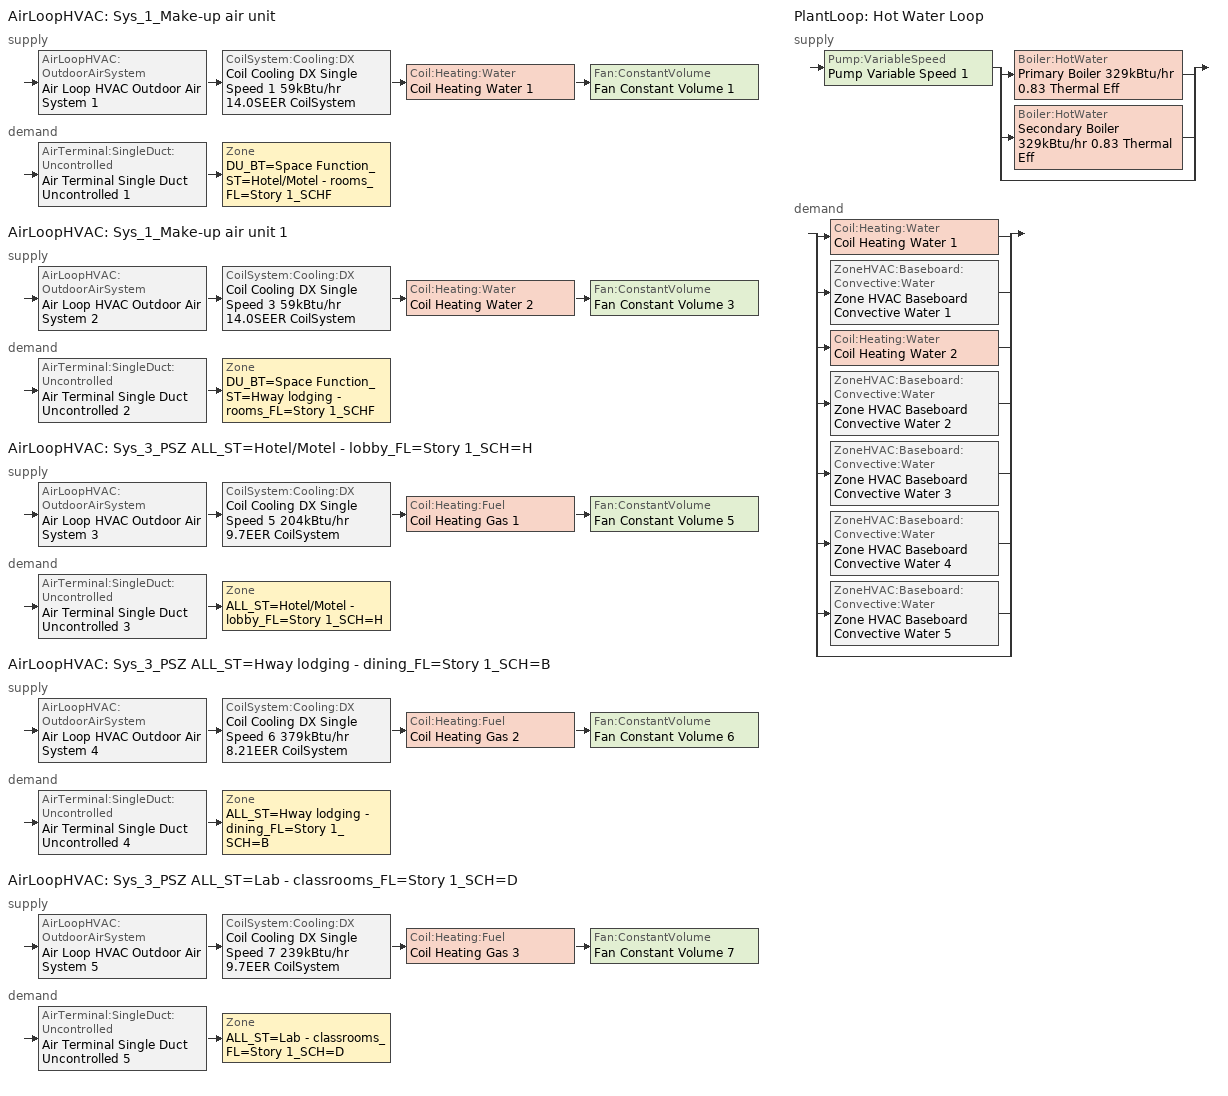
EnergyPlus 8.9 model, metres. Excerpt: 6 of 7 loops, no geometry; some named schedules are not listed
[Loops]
AirLoopHVAC 'Sys_1_Make-up air unit'
 supply: AirLoopHVAC:OutdoorAirSystem 'Air Loop HVAC Outdoor Air System 1' > CoilSystem:Cooling:DX 'Coil Cooling DX Single Speed 1 59kBtu/hr 14.0SEER CoilSystem' > Coil:Heating:Water 'Coil Heating Water 1' > Fan:ConstantVolume 'Fan Constant Volume 1'
 demand: AirTerminal:SingleDuct:Uncontrolled 'Air Terminal Single Duct Uncontrolled 1' > Zone 'DU_BT=Space Function_ST=Hotel/Motel - rooms_FL=Story 1_SCHF'
AirLoopHVAC 'Sys_1_Make-up air unit 1'
 supply: AirLoopHVAC:OutdoorAirSystem 'Air Loop HVAC Outdoor Air System 2' > CoilSystem:Cooling:DX 'Coil Cooling DX Single Speed 3 59kBtu/hr 14.0SEER CoilSystem' > Coil:Heating:Water 'Coil Heating Water 2' > Fan:ConstantVolume 'Fan Constant Volume 3'
 demand: AirTerminal:SingleDuct:Uncontrolled 'Air Terminal Single Duct Uncontrolled 2' > Zone 'DU_BT=Space Function_ST=Hway lodging - rooms_FL=Story 1_SCHF'
AirLoopHVAC 'Sys_3_PSZ ALL_ST=Hotel/Motel - lobby_FL=Story 1_SCH=H'
 supply: AirLoopHVAC:OutdoorAirSystem 'Air Loop HVAC Outdoor Air System 3' > CoilSystem:Cooling:DX 'Coil Cooling DX Single Speed 5 204kBtu/hr 9.7EER CoilSystem' > Coil:Heating:Fuel 'Coil Heating Gas 1' > Fan:ConstantVolume 'Fan Constant Volume 5'
 demand: AirTerminal:SingleDuct:Uncontrolled 'Air Terminal Single Duct Uncontrolled 3' > Zone 'ALL_ST=Hotel/Motel - lobby_FL=Story 1_SCH=H'
AirLoopHVAC 'Sys_3_PSZ ALL_ST=Hway lodging - dining_FL=Story 1_SCH=B'
 supply: AirLoopHVAC:OutdoorAirSystem 'Air Loop HVAC Outdoor Air System 4' > CoilSystem:Cooling:DX 'Coil Cooling DX Single Speed 6 379kBtu/hr 8.21EER CoilSystem' > Coil:Heating:Fuel 'Coil Heating Gas 2' > Fan:ConstantVolume 'Fan Constant Volume 6'
 demand: AirTerminal:SingleDuct:Uncontrolled 'Air Terminal Single Duct Uncontrolled 4' > Zone 'ALL_ST=Hway lodging - dining_FL=Story 1_SCH=B'
AirLoopHVAC 'Sys_3_PSZ ALL_ST=Lab - classrooms_FL=Story 1_SCH=D'
 supply: AirLoopHVAC:OutdoorAirSystem 'Air Loop HVAC Outdoor Air System 5' > CoilSystem:Cooling:DX 'Coil Cooling DX Single Speed 7 239kBtu/hr 9.7EER CoilSystem' > Coil:Heating:Fuel 'Coil Heating Gas 3' > Fan:ConstantVolume 'Fan Constant Volume 7'
 demand: AirTerminal:SingleDuct:Uncontrolled 'Air Terminal Single Duct Uncontrolled 5' > Zone 'ALL_ST=Lab - classrooms_FL=Story 1_SCH=D'
PlantLoop 'Hot Water Loop'
 supply: Pump:VariableSpeed 'Pump Variable Speed 1' > split
  | Boiler:HotWater 'Primary Boiler 329kBtu/hr 0.83 Thermal Eff'
  | Boiler:HotWater 'Secondary Boiler 329kBtu/hr 0.83 Thermal Eff'
  | bypass
 demand: split
  | Coil:Heating:Water 'Coil Heating Water 1'
  | ZoneHVAC:Baseboard:Convective:Water 'Zone HVAC Baseboard Convective Water 1'
  | Coil:Heating:Water 'Coil Heating Water 2'
  | ZoneHVAC:Baseboard:Convective:Water 'Zone HVAC Baseboard Convective Water 2'
  | ZoneHVAC:Baseboard:Convective:Water 'Zone HVAC Baseboard Convective Water 3'
  | ZoneHVAC:Baseboard:Convective:Water 'Zone HVAC Baseboard Convective Water 4'
  | ZoneHVAC:Baseboard:Convective:Water 'Zone HVAC Baseboard Convective Water 5'
  | bypass
[ZoneControl:Thermostat] Control Object Type 1=ThermostatSetpoint:DualSetpoint
Name | Zone or ZoneList | Control Type Schedule | Control Name 1
ALL_ST=Hotel/Motel - lobby_FL=Story 1_SCH=H Thermostat | ALL_ST=Hotel/Motel - lobby_FL=Story 1_SCH=H | ALL_ST=Hotel/Motel - lobby_FL=Story 1_SCH=H Thermostat Schedule | Space Function Hotel/Motel - lobby Thermostat 3
ALL_ST=Hway lodging - dining_FL=Story 1_SCH=B Thermostat | ALL_ST=Hway lodging - dining_FL=Story 1_SCH=B | ALL_ST=Hway lodging - dining_FL=Story 1_SCH=B Thermostat Schedule | Space Function Hway lodging - dining Thermostat 3
ALL_ST=Lab - classrooms_FL=Story 1_SCH=D Thermostat | ALL_ST=Lab - classrooms_FL=Story 1_SCH=D | ALL_ST=Lab - classrooms_FL=Story 1_SCH=D Thermostat Schedule | Space Function Lab - classrooms Thermostat 3
DU_BT=Space Function_ST=Hotel/Motel - rooms_FL=Story 1_SCHF Thermostat | DU_BT=Space Function_ST=Hotel/Motel - rooms_FL=Story 1_SCHF | DU_BT=Space Function_ST=Hotel/Motel - rooms_FL=Story 1_SCHF Thermostat Schedule | Space Function Hotel/Motel - rooms Thermostat 3
DU_BT=Space Function_ST=Hway lodging - rooms_FL=Story 1_SCHF Thermostat | DU_BT=Space Function_ST=Hway lodging - rooms_FL=Story 1_SCHF | DU_BT=Space Function_ST=Hway lodging - rooms_FL=Story 1_SCHF Thermostat Schedule | Space Function Hway lodging - rooms Thermostat 3
[ThermostatSetpoint:DualSetpoint]
Name | Heating Setpoint Temperature Schedule | Cooling Setpoint Temperature Schedule
Space Function Hotel/Motel - lobby Thermostat 3 | NECB-H-Thermostat Setpoint-Heating | NECB-H-Thermostat Setpoint-Cooling
Space Function Hway lodging - dining Thermostat 3 | NECB-B-Thermostat Setpoint-Heating | NECB-B-Thermostat Setpoint-Cooling
Space Function Lab - classrooms Thermostat 3 | NECB-D-Thermostat Setpoint-Heating | NECB-D-Thermostat Setpoint-Cooling
Space Function Hotel/Motel - rooms Thermostat 3; Space Function Hway lodging - rooms Thermostat 3 | NECB-F-Thermostat Setpoint-Heating | NECB-F-Thermostat Setpoint-Cooling
[AirTerminal:SingleDuct:Uncontrolled] Availability Schedule=Always On Discrete; Maximum Air Flow Rate {m3/s}=AutoSize
Air Terminal Single Duct Uncontrolled 3; Air Terminal Single Duct Uncontrolled 4; Air Terminal Single Duct Uncontrolled 5; Air Terminal Single Duct Uncontrolled 1; Air Terminal Single Duct Uncontrolled 2
[ZoneHVAC:Baseboard:Convective:Water] Availability Schedule=Always On Discrete; Heating Design Capacity Method=HeatingDesignCapacity; Heating Design Capacity {W}=Autosize; Heating Design Capacity Per Floor Area {W/m2}=0; Fraction of Autosized Heating Design Capacity=0.8; U-Factor Times Area Value {W/K}=Autosize; Maximum Water Flow Rate {m3/s}=Autosize; Convergence Tolerance=0.001
Zone HVAC Baseboard Convective Water 3; Zone HVAC Baseboard Convective Water 4; Zone HVAC Baseboard Convective Water 5; Zone HVAC Baseboard Convective Water 1; Zone HVAC Baseboard Convective Water 2
[Zone equipment]
ALL_ST=Hotel/Motel - lobby_FL=Story 1_SCH=H: Air Terminal Single Duct Uncontrolled 3, Zone HVAC Baseboard Convective Water 3
ALL_ST=Hway lodging - dining_FL=Story 1_SCH=B: Air Terminal Single Duct Uncontrolled 4, Zone HVAC Baseboard Convective Water 4
ALL_ST=Lab - classrooms_FL=Story 1_SCH=D: Air Terminal Single Duct Uncontrolled 5, Zone HVAC Baseboard Convective Water 5
DU_BT=Space Function_ST=Hotel/Motel - rooms_FL=Story 1_SCHF: DU_BT=Space Function_ST=Hotel/Motel - rooms_FL=Story 1_SCHF PTAC, Zone HVAC Baseboard Convective Water 1, Air Terminal Single Duct Uncontrolled 1
DU_BT=Space Function_ST=Hway lodging - rooms_FL=Story 1_SCHF: DU_BT=Space Function_ST=Hway lodging - rooms_FL=Story 1_SCHF PTAC, Zone HVAC Baseboard Convective Water 2, Air Terminal Single Duct Uncontrolled 2
[Sizing:Zone] Zone Cooling Design Supply Air Temperature Input Method=SupplyAirTemperature; Zone Cooling Design Supply Air Temperature {C}=13; Zone Cooling Design Supply Air Temperature Difference {deltaC}=11.11; Zone Heating Design Supply Air Temperature Input Method=SupplyAirTemperature; Zone Heating Design Supply Air Temperature {C}=43; Zone Heating Design Supply Air Temperature Difference {deltaC}=11.11; Zone Cooling Design Supply Air Humidity Ratio {kgWater/kgDryAir}=0.0085; Zone Heating Design Supply Air Humidity Ratio {kgWater/kgDryAir}=0.008; Zone Heating Sizing Factor=1.3; Zone Cooling Sizing Factor=1.1; Cooling Design Air Flow Method=DesignDay; Cooling Design Air Flow Rate {m3/s}=0; Cooling Minimum Air Flow per Zone Floor Area {m3/s-m2}=0.000762; Cooling Minimum Air Flow {m3/s}=0; Cooling Minimum Air Flow Fraction=0; Heating Design Air Flow Method=DesignDay; Heating Design Air Flow Rate {m3/s}=0; Heating Maximum Air Flow per Zone Floor Area {m3/s-m2}=0.002032; Heating Maximum Air Flow {m3/s}=0.141576; Heating Maximum Air Flow Fraction=0.3; Account for Dedicated Outdoor Air System=No
Name | Design Specification Outdoor Air Object | Design Specification Zone Air Distribution Object
ALL_ST=Hotel/Motel - lobby_FL=Story 1_SCH=H | Space Function Hotel/Motel - lobby Ventilation | ALL_ST=Hotel/Motel - lobby_FL=Story 1_SCH=H Design Spec Zone Air Dist
ALL_ST=Hway lodging - dining_FL=Story 1_SCH=B | Space Function Hway lodging - dining Ventilation | ALL_ST=Hway lodging - dining_FL=Story 1_SCH=B Design Spec Zone Air Dist
ALL_ST=Lab - classrooms_FL=Story 1_SCH=D | Space Function Lab - classrooms Ventilation | ALL_ST=Lab - classrooms_FL=Story 1_SCH=D Design Spec Zone Air Dist
DU_BT=Space Function_ST=Hotel/Motel - rooms_FL=Story 1_SCHF | Space Function Hotel/Motel - rooms Ventilation | DU_BT=Space Function_ST=Hotel/Motel - rooms_FL=Story 1_SCHF Design Spec Zone Air Dist
DU_BT=Space Function_ST=Hway lodging - rooms_FL=Story 1_SCHF | Space Function Hway lodging - rooms Ventilation | DU_BT=Space Function_ST=Hway lodging - rooms_FL=Story 1_SCHF Design Spec Zone Air Dist
[DesignSpecification:ZoneAirDistribution] Zone Air Distribution Effectiveness in Cooling Mode=1; Zone Air Distribution Effectiveness in Heating Mode=1
ALL_ST=Hotel/Motel - lobby_FL=Story 1_SCH=H Design Spec Zone Air Dist; ALL_ST=Hway lodging - dining_FL=Story 1_SCH=B Design Spec Zone Air Dist; ALL_ST=Lab - classrooms_FL=Story 1_SCH=D Design Spec Zone Air Dist; DU_BT=Space Function_ST=Hotel/Motel - rooms_FL=Story 1_SCHF Design Spec Zone Air Dist; DU_BT=Space Function_ST=Hway lodging - rooms_FL=Story 1_SCHF Design Spec Zone Air Dist
[Controller:MechanicalVentilation] Demand Controlled Ventilation=No; System Outdoor Air Method=ZoneSum
Name | Availability Schedule | Zone Name 1 | Design Specification Outdoor Air Object Name 1 | Design Specification Zone Air Distribution Object Name 1
Controller Mechanical Ventilation 3 | Sys_3_PSZ ALL_ST=Hotel/Motel - lobby_FL=Story 1_SCH=H Occ Sch | ALL_ST=Hotel/Motel - lobby_FL=Story 1_SCH=H | Space Function Hotel/Motel - lobby Ventilation | ALL_ST=Hotel/Motel - lobby_FL=Story 1_SCH=H Design Spec Zone Air Dist
Controller Mechanical Ventilation 4 | Sys_3_PSZ ALL_ST=Hway lodging - dining_FL=Story 1_SCH=B Occ Sch | ALL_ST=Hway lodging - dining_FL=Story 1_SCH=B | Space Function Hway lodging - dining Ventilation | ALL_ST=Hway lodging - dining_FL=Story 1_SCH=B Design Spec Zone Air Dist
Controller Mechanical Ventilation 5 | Sys_3_PSZ ALL_ST=Lab - classrooms_FL=Story 1_SCH=D Occ Sch | ALL_ST=Lab - classrooms_FL=Story 1_SCH=D | Space Function Lab - classrooms Ventilation | ALL_ST=Lab - classrooms_FL=Story 1_SCH=D Design Spec Zone Air Dist
Controller Mechanical Ventilation 1 | Sys_1_Make-up air unit Occ Sch | DU_BT=Space Function_ST=Hotel/Motel - rooms_FL=Story 1_SCHF | Space Function Hotel/Motel - rooms Ventilation | DU_BT=Space Function_ST=Hotel/Motel - rooms_FL=Story 1_SCHF Design Spec Zone Air Dist
Controller Mechanical Ventilation 2 | Sys_1_Make-up air unit 1 Occ Sch | DU_BT=Space Function_ST=Hway lodging - rooms_FL=Story 1_SCHF | Space Function Hway lodging - rooms Ventilation | DU_BT=Space Function_ST=Hway lodging - rooms_FL=Story 1_SCHF Design Spec Zone Air Dist
[DesignSpecification:OutdoorAir] Outdoor Air Method=Sum; Outdoor Air Flow per Person {m3/s-person}=0; Outdoor Air Flow per Zone {m3/s}=0; Outdoor Air Flow Air Changes per Hour {1/hr}=0
Name | Outdoor Air Flow per Zone Floor Area {m3/s-m2}
Space Function Hotel/Motel - lobby Ventilation | 0.0014478
Space Function Hway lodging - dining Ventilation | 0.0035814
Space Function Lab - classrooms Ventilation | 0.0021844
Space Function Hotel/Motel - rooms Ventilation; Space Function Hway lodging - rooms Ventilation | 0.0005588
[ZoneHVAC:PackagedTerminalAirConditioner] Availability Schedule=Always On Discrete; Cooling Supply Air Flow Rate {m3/s}=Autosize; Heating Supply Air Flow Rate {m3/s}=Autosize; No Load Supply Air Flow Rate {m3/s}=Autosize; Cooling Outdoor Air Flow Rate {m3/s}=Autosize; Heating Outdoor Air Flow Rate {m3/s}=Autosize; No Load Outdoor Air Flow Rate {m3/s}=Autosize; Fan Placement=DrawThrough
Name | Supply Air Fan | Heating Coil | Cooling Coil
DU_BT=Space Function_ST=Hotel/Motel - rooms_FL=Story 1_SCHF PTAC | Fan Constant Volume 2 | Coil Heating Electric 1 | Coil Cooling DX Single Speed 2 101kBtu/hr 9.3EER
DU_BT=Space Function_ST=Hway lodging - rooms_FL=Story 1_SCHF PTAC | Fan Constant Volume 4 | Coil Heating Electric 2 | Coil Cooling DX Single Speed 4 77kBtu/hr 9.3EER
[Fan:ConstantVolume] Fan Total Efficiency=0.39975; Pressure Rise {Pa}=640; Maximum Flow Rate {m3/s}=AutoSize; Motor Efficiency=0.615; Motor In Airstream Fraction=1
Name | Availability Schedule
Fan Constant Volume 2; Fan Constant Volume 4 | Always On Discrete
Fan Constant Volume 1 | Sys_1_Make-up air unit Occ Sch
Fan Constant Volume 3 | Sys_1_Make-up air unit 1 Occ Sch
Fan Constant Volume 5 | Sys_3_PSZ ALL_ST=Hotel/Motel - lobby_FL=Story 1_SCH=H Occ Sch
Fan Constant Volume 6 | Sys_3_PSZ ALL_ST=Hway lodging - dining_FL=Story 1_SCH=B Occ Sch
Fan Constant Volume 7 | Sys_3_PSZ ALL_ST=Lab - classrooms_FL=Story 1_SCH=D Occ Sch
[Coil:Heating:Electric] Availability Schedule=ON_OFF_ALWAYS_OFF; Efficiency=1; Nominal Capacity {W}=Autosize
Coil Heating Electric 1; Coil Heating Electric 2
[Coil:Cooling:DX:SingleSpeed] Availability Schedule=Always On Discrete; Gross Rated Total Cooling Capacity {W}=Autosize; Gross Rated Sensible Heat Ratio=Autosize; Rated Air Flow Rate {m3/s}=Autosize; Rated Evaporator Fan Power Per Volume Flow Rate {W/(m3/s)}=773.3; Total Cooling Capacity Function of Temperature Curve=DXCOOL-NECB2011-REF-CAPFT; Total Cooling Capacity Function of Flow Fraction Curve=DXCOOL-NECB2011-REF-CAPFFLOW; Energy Input Ratio Function of Temperature Curve=DXCOOL-NECB2011-REF-COOLEIRFT; Energy Input Ratio Function of Flow Fraction Curve=DXCOOL-NECB2011-REF-COOLEIRFFLOW; Part Load Fraction Correlation Curve=DXCOOL-NECB2011-REF-COOLPLFFPLR; Condenser Type=AirCooled; Evaporative Condenser Effectiveness=0; Evaporative Condenser Air Flow Rate {m3/s}=Autosize; Evaporative Condenser Pump Rated Power Consumption {W}=Autosize; Crankcase Heater Capacity {W}=0; Maximum Outdoor Dry-Bulb Temperature for Crankcase Heater Operation {C}=0; Basin Heater Capacity {W/K}=0; Basin Heater Setpoint Temperature {C}=10
Name | Gross Rated Cooling COP {W/W}
Coil Cooling DX Single Speed 2 101kBtu/hr 9.3EER | 3.21881
Coil Cooling DX Single Speed 4 77kBtu/hr 9.3EER | 3.20103
Coil Cooling DX Single Speed 1 59kBtu/hr 14.0SEER; Coil Cooling DX Single Speed 3 59kBtu/hr 14.0SEER | 3.8248
Coil Cooling DX Single Speed 5 204kBtu/hr 9.7EER | 3.43407
Coil Cooling DX Single Speed 6 379kBtu/hr 8.21EER | 3.01912
Coil Cooling DX Single Speed 7 239kBtu/hr 9.7EER | 3.46068
[AirLoopHVAC] Design Supply Air Flow Rate {m3/s}=AutoSize
Sys_1_Make-up air unit; Sys_1_Make-up air unit 1; Sys_3_PSZ ALL_ST=Hotel/Motel - lobby_FL=Story 1_SCH=H; Sys_3_PSZ ALL_ST=Hway lodging - dining_FL=Story 1_SCH=B; Sys_3_PSZ ALL_ST=Lab - classrooms_FL=Story 1_SCH=D
[Sizing:System] Design Outdoor Air Flow Rate {m3/s}=Autosize; Central Heating Maximum System Air Flow Ratio=1; Preheat Design Temperature {C}=7; Preheat Design Humidity Ratio {kgWater/kgDryAir}=0.008; Precool Design Temperature {C}=13; Precool Design Humidity Ratio {kgWater/kgDryAir}=0.008; Central Cooling Design Supply Air Temperature {C}=13; Central Heating Design Supply Air Temperature {C}=43; Type of Zone Sum to Use=NonCoincident; Central Cooling Design Supply Air Humidity Ratio {kgWater/kgDryAir}=0.0085; Central Heating Design Supply Air Humidity Ratio {kgWater/kgDryAir}=0.008; Cooling Supply Air Flow Rate Method=DesignDay; Cooling Supply Air Flow Rate {m3/s}=0; Cooling Supply Air Flow Rate Per Floor Area {m3/s-m2}=0.00996765; Cooling Fraction of Autosized Cooling Supply Air Flow Rate=1; Cooling Supply Air Flow Rate Per Unit Cooling Capacity {m3/s-W}=3.94755e-05; Heating Supply Air Flow Rate Method=DesignDay; Heating Supply Air Flow Rate {m3/s}=0; Heating Supply Air Flow Rate Per Floor Area {m3/s-m2}=0.00996765; Heating Fraction of Autosized Heating Supply Air Flow Rate=1; Heating Fraction of Autosized Cooling Supply Air Flow Rate=1; Heating Supply Air Flow Rate Per Unit Heating Capacity {m3/s-W}=3.15882e-05; System Outdoor Air Method=ZoneSum; Zone Maximum Outdoor Air Fraction=1; Cooling Design Capacity Method=CoolingDesignCapacity; Cooling Design Capacity {W}=Autosize; Cooling Design Capacity Per Floor Area {W/m2}=234.7; Fraction of Autosized Cooling Design Capacity=1; Heating Design Capacity Method=HeatingDesignCapacity; Heating Design Capacity {W}=Autosize; Heating Design Capacity Per Floor Area {W/m2}=157; Fraction of Autosized Heating Design Capacity=1; Central Cooling Capacity Control Method=OnOff
Name | Type of Load to Size On | 100% Outdoor Air in Cooling | 100% Outdoor Air in Heating
Sys_1_Make-up air unit; Sys_1_Make-up air unit 1 | VentilationRequirement | Yes | Yes
Sys_3_PSZ ALL_ST=Hotel/Motel - lobby_FL=Story 1_SCH=H; Sys_3_PSZ ALL_ST=Hway lodging - dining_FL=Story 1_SCH=B; Sys_3_PSZ ALL_ST=Lab - classrooms_FL=Story 1_SCH=D | Sensible | No | No
[Controller:WaterCoil] Control Variable=Temperature; Action=Normal; Actuator Variable=Flow; Controller Convergence Tolerance {deltaC}=0.0001; Maximum Actuated Flow {m3/s}=Autosize; Minimum Actuated Flow {m3/s}=0
Controller Water Coil 1; Controller Water Coil 2
[Controller:OutdoorAir] Minimum Outdoor Air Flow Rate {m3/s}=Autosize; Maximum Outdoor Air Flow Rate {m3/s}=Autosize; Economizer Control Action Type=ModulateFlow; Lockout Type=NoLockout; Minimum Limit Type=FixedMinimum; High Humidity Control=No; Control High Indoor Humidity Based on Outdoor Humidity Ratio=Yes
Name | Economizer Control Type | Economizer Maximum Limit Dry-Bulb Temperature {C} | Economizer Maximum Limit Enthalpy {J/kg} | Economizer Minimum Limit Dry-Bulb Temperature {C} | Minimum Outdoor Air Schedule | Mechanical Ventilation Controller | Heat Recovery Bypass Control Type
Controller Outdoor Air 1 | NoEconomizer | 28 | 64000 | -100 | Sys_1_Make-up air unit Occ Sch | Controller Mechanical Ventilation 1 | BypassWhenWithinEconomizerLimits
Controller Outdoor Air 2 | NoEconomizer | 28 | 64000 | -100 | Sys_1_Make-up air unit 1 Occ Sch | Controller Mechanical Ventilation 2 | BypassWhenWithinEconomizerLimits
Controller Outdoor Air 3 | DifferentialEnthalpy |  |  |  | Sys_3_PSZ ALL_ST=Hotel/Motel - lobby_FL=Story 1_SCH=H Occ Sch | Controller Mechanical Ventilation 3 | BypassWhenOAFlowGreaterThanMinimum
Controller Outdoor Air 4 | DifferentialEnthalpy |  |  |  | Sys_3_PSZ ALL_ST=Hway lodging - dining_FL=Story 1_SCH=B Occ Sch | Controller Mechanical Ventilation 4 | BypassWhenOAFlowGreaterThanMinimum
Controller Outdoor Air 5 | DifferentialEnthalpy |  |  |  | Sys_3_PSZ ALL_ST=Lab - classrooms_FL=Story 1_SCH=D Occ Sch | Controller Mechanical Ventilation 5 | BypassWhenOAFlowGreaterThanMinimum
[SetpointManager:MixedAir] Control Variable=Temperature
Node 29 OS Default SPM; Node 28 OS Default SPM; Node 27 OS Default SPM; Node 46 OS Default SPM; Node 45 OS Default SPM; Node 44 OS Default SPM; Node 61 OS Default SPM; Node 60 OS Default SPM; Node 59 OS Default SPM; Node 74 OS Default SPM; Node 73 OS Default SPM; Node 72 OS Default SPM; Node 87 OS Default SPM; Node 86 OS Default SPM; Node 85 OS Default SPM
[CoilSystem:Cooling:DX] Availability Schedule=Always On Discrete
Name | Cooling Coil
Coil Cooling DX Single Speed 1 59kBtu/hr 14.0SEER CoilSystem | Coil Cooling DX Single Speed 1 59kBtu/hr 14.0SEER
Coil Cooling DX Single Speed 3 59kBtu/hr 14.0SEER CoilSystem | Coil Cooling DX Single Speed 3 59kBtu/hr 14.0SEER
Coil Cooling DX Single Speed 5 204kBtu/hr 9.7EER CoilSystem | Coil Cooling DX Single Speed 5 204kBtu/hr 9.7EER
Coil Cooling DX Single Speed 6 379kBtu/hr 8.21EER CoilSystem | Coil Cooling DX Single Speed 6 379kBtu/hr 8.21EER
Coil Cooling DX Single Speed 7 239kBtu/hr 9.7EER CoilSystem | Coil Cooling DX Single Speed 7 239kBtu/hr 9.7EER
[Coil:Heating:Water] Availability Schedule=Always On Discrete; U-Factor Times Area Value {W/K}=Autosize; Maximum Water Flow Rate {m3/s}=Autosize; Performance Input Method=UFactorTimesAreaAndDesignWaterFlowRate; Rated Capacity {W}=Autosize; Rated Inlet Water Temperature {C}=82.2; Rated Inlet Air Temperature {C}=16.6; Rated Outlet Water Temperature {C}=71.1; Rated Outlet Air Temperature {C}=32.2; Rated Ratio for Air and Water Convection=0.5
Coil Heating Water 1; Coil Heating Water 2
[SetpointManager:Scheduled] Control Variable=Temperature
Name | Schedule
Setpoint Manager Scheduled 1 | Makeup-Air Unit Supply Air Temp
Setpoint Manager Scheduled 2 | Makeup-Air Unit Supply Air Temp 1
[HeatExchanger:AirToAir:SensibleAndLatent] Availability Schedule=Always On Discrete; Nominal Supply Air Flow Rate {m3/s}=Autosize; Sensible Effectiveness at 100% Heating Air Flow=0.5; Latent Effectiveness at 100% Heating Air Flow=0.5; Sensible Effectiveness at 75% Heating Air Flow=0.5; Latent Effectiveness at 75% Heating Air Flow=0.5; Sensible Effectiveness at 100% Cooling Air Flow=0.5; Latent Effectiveness at 100% Cooling Air Flow=0.5; Sensible Effectiveness at 75% Cooling Air Flow=0.5; Latent Effectiveness at 75% Cooling Air Flow=0.5; Supply Air Outlet Temperature Control=Yes; Heat Exchanger Type=Rotary; Frost Control Type=ExhaustOnly; Threshold Temperature {C}=-23.3; Initial Defrost Time Fraction=0.167; Rate of Defrost Time Fraction Increase {1/K}=1.44; Economizer Lockout=Yes
Name | Nominal Electric Power {W}
Sys_3_PSZ ALL_ST=Hotel/Motel - lobby_FL=Story 1_SCH=H ERV | 2646.99
Sys_3_PSZ ALL_ST=Hway lodging - dining_FL=Story 1_SCH=B ERV | 4868.1
Sys_3_PSZ ALL_ST=Lab - classrooms_FL=Story 1_SCH=D ERV | 2988.7
[SetpointManager:OutdoorAirPretreat] Control Variable=Temperature; Minimum Setpoint Temperature {C}=-99; Maximum Setpoint Temperature {C}=99; Minimum Setpoint Humidity Ratio {kgWater/kgDryAir}=1e-05; Maximum Setpoint Humidity Ratio {kgWater/kgDryAir}=1
Setpoint Manager Outdoor Air Pretreat 1; Setpoint Manager Outdoor Air Pretreat 2; Setpoint Manager Outdoor Air Pretreat 3
[Coil:Heating:Fuel] Availability Schedule=Always On Discrete; Fuel Type=NaturalGas; Burner Efficiency=0.81; Nominal Capacity {W}=AutoSize; Parasitic Electric Load {W}=0; Part Load Fraction Correlation Curve=FURNACE-EFFPLR-NECB2011; Parasitic Fuel Load {W}=0
Coil Heating Gas 1; Coil Heating Gas 2; Coil Heating Gas 3
[SetpointManager:SingleZone:Reheat] Control Variable=Temperature; Minimum Supply Air Temperature {C}=13; Maximum Supply Air Temperature {C}=43
Name | Control Zone
Setpoint Manager Single Zone Reheat 1 | ALL_ST=Hotel/Motel - lobby_FL=Story 1_SCH=H
Setpoint Manager Single Zone Reheat 2 | ALL_ST=Hway lodging - dining_FL=Story 1_SCH=B
Setpoint Manager Single Zone Reheat 3 | ALL_ST=Lab - classrooms_FL=Story 1_SCH=D
[PlantLoop]
Hot Water Loop: Fluid Type=Water; Plant Equipment Operation Scheme=Hot Water Loop Operation Schemes; Maximum Loop Temperature {C}=100; Minimum Loop Temperature {C}=0; Maximum Loop Flow Rate {m3/s}=Autosize; Minimum Loop Flow Rate {m3/s}=0; Plant Loop Volume {m3}=Autocalculate; Load Distribution Scheme=Optimal; Plant Loop Demand Calculation Scheme=SingleSetpoint
[Sizing:Plant]
Hot Water Loop: Loop Type=Heating; Design Loop Exit Temperature {C}=82; Loop Design Temperature Difference {deltaC}=16; Sizing Option=NonCoincident; Zone Timesteps in Averaging Window=1; Coincident Sizing Factor Mode=None
[Pump:VariableSpeed]
Pump Variable Speed 1: Design Maximum Flow Rate {m3/s}=Autosize; Design Pump Head {Pa}=179352; Design Power Consumption {W}=Autosize; Motor Efficiency=0.855; Fraction of Motor Inefficiencies to Fluid Stream=0; Coefficient 1 of the Part Load Performance Curve=0; Coefficient 2 of the Part Load Performance Curve=1; Coefficient 3 of the Part Load Performance Curve=0; Coefficient 4 of the Part Load Performance Curve=0; Design Minimum Flow Rate {m3/s}=0; Pump Control Type=Intermittent; Skin Loss Radiative Fraction=0.5; Design Power Sizing Method=PowerPerFlowPerPressure; Design Electric Power per Unit Flow Rate {W/(m3/s)}=348701.1; Design Shaft Power per Unit Flow Rate per Unit Head=1.28205; Design Minimum Flow Rate Fraction=0
[Boiler:HotWater] Fuel Type=NaturalGas; Nominal Capacity {W}=96475.9; Nominal Thermal Efficiency=0.83; Design Water Outlet Temperature {C}=82; Design Water Flow Rate {m3/s}=Autosize; Minimum Part Load Ratio=0; Maximum Part Load Ratio=1; Optimum Part Load Ratio=1; Water Outlet Upper Temperature Limit {C}=99; Boiler Flow Mode=ConstantFlow; Parasitic Electric Load {W}=0; Sizing Factor=1
Primary Boiler 329kBtu/hr 0.83 Thermal Eff; Secondary Boiler 329kBtu/hr 0.83 Thermal Eff
[SetpointManager:OutdoorAirReset]
Setpoint Manager Outdoor Air Reset 1: Control Variable=Temperature; Setpoint at Outdoor Low Temperature {C}=82; Outdoor Low Temperature {C}=-16; Setpoint at Outdoor High Temperature {C}=60; Outdoor High Temperature {C}=0
[PlantEquipmentOperationSchemes]
Hot Water Loop Operation Schemes: Control Scheme Object Type 1=PlantEquipmentOperation:HeatingLoad; Control Scheme Name 1=Hot Water Loop Heating Operation Scheme; Control Scheme Schedule Name 1=Always On Discrete
[PlantEquipmentOperation:HeatingLoad]
Hot Water Loop Heating Operation Scheme: Load Range Lower Limit 1 {W}=0; Load Range Upper Limit 1 {W}=1000000000; Range Equipment List Name 1=Hot Water Loop Heating Equipment List
[PlantEquipmentList]
Hot Water Loop Heating Equipment List: Boiler:HotWater, Primary Boiler 329kBtu/hr 0.83 Thermal Eff, Boiler:HotWater, Secondary Boiler 329kBtu/hr 0.83 Thermal Eff
[Schedule:Compact]
ALL_ST=Hotel/Motel - lobby_FL=Story 1_SCH=H Thermostat Schedule; ALL_ST=Hway lodging - dining_FL=Story 1_SCH=B Thermostat Schedule; ALL_ST=Lab - classrooms_FL=Story 1_SCH=D Thermostat Schedule; DU_BT=Space Function_ST=Hotel/Motel - rooms_FL=Story 1_SCHF Thermostat Schedule; DU_BT=Space Function_ST=Hway lodging - rooms_FL=Story 1_SCHF Thermostat Schedule: Through: 12/31, For: AllDays, Until: 24:00, 4
[Schedule:Day:Interval]
NECB-H-Thermostat Setpoint-Heating Sun|Hol Day; NECB-H-Thermostat Setpoint-Heating Default|Wkdy Day; NECB-H-Thermostat Setpoint-Heating Sat Day; NECB-H-Thermostat Setpoint-Heating Default; NECB-F-Thermostat Setpoint-Heating Sun|Hol Day; NECB-F-Thermostat Setpoint-Heating Default|Wkdy Day; NECB-F-Thermostat Setpoint-Heating Sat Day; NECB-F-Thermostat Setpoint-Heating Default: No, 01:00, 22, 07:00, 18, 08:00, 20, 24:00, 22
NECB-H-Thermostat Setpoint-Cooling Sun|Hol Day; NECB-H-Thermostat Setpoint-Cooling Default|Wkdy Day; NECB-H-Thermostat Setpoint-Cooling Sat Day; NECB-H-Thermostat Setpoint-Cooling Default; NECB-F-Thermostat Setpoint-Cooling Sun|Hol Day; NECB-F-Thermostat Setpoint-Cooling Default|Wkdy Day; NECB-F-Thermostat Setpoint-Cooling Sat Day; NECB-F-Thermostat Setpoint-Cooling Default: No, 24:00, 24
Sys_3_PSZ ALL_ST=Hotel/Motel - lobby_FL=Story 1_SCH=H Occ Sch Sunday; Sys_3_PSZ ALL_ST=Hotel/Motel - lobby_FL=Story 1_SCH=H Occ Sch Monday; Sys_3_PSZ ALL_ST=Hotel/Motel - lobby_FL=Story 1_SCH=H Occ Sch Tuesday; Sys_3_PSZ ALL_ST=Hotel/Motel - lobby_FL=Story 1_SCH=H Occ Sch Wednesday; Sys_3_PSZ ALL_ST=Hotel/Motel - lobby_FL=Story 1_SCH=H Occ Sch Thursday; Sys_3_PSZ ALL_ST=Hotel/Motel - lobby_FL=Story 1_SCH=H Occ Sch Friday; Sys_3_PSZ ALL_ST=Hotel/Motel - lobby_FL=Story 1_SCH=H Occ Sch Saturday; Sys_3_PSZ ALL_ST=Hotel/Motel - lobby_FL=Story 1_SCH=H Occ Sch Default; Sys_3_PSZ ALL_ST=Hotel/Motel - lobby_FL=Story 1_SCH=H Occ Sch Summer Design Day; Sys_3_PSZ ALL_ST=Hotel/Motel - lobby_FL=Story 1_SCH=H Occ Sch Winter Design Day; Sys_3_PSZ ALL_ST=Hway lodging - dining_FL=Story 1_SCH=B Occ Sch Default; Sys_3_PSZ ALL_ST=Hway lodging - dining_FL=Story 1_SCH=B Occ Sch Summer Design Day; Sys_3_PSZ ALL_ST=Hway lodging - dining_FL=Story 1_SCH=B Occ Sch Winter Design Day; Sys_3_PSZ ALL_ST=Lab - classrooms_FL=Story 1_SCH=D Occ Sch Default; Sys_3_PSZ ALL_ST=Lab - classrooms_FL=Story 1_SCH=D Occ Sch Summer Design Day; Sys_3_PSZ ALL_ST=Lab - classrooms_FL=Story 1_SCH=D Occ Sch Winter Design Day; Sys_1_Make-up air unit Occ Sch Sunday; Sys_1_Make-up air unit Occ Sch Monday; Sys_1_Make-up air unit Occ Sch Tuesday; Sys_1_Make-up air unit Occ Sch Wednesday; Sys_1_Make-up air unit Occ Sch Thursday; Sys_1_Make-up air unit Occ Sch Friday; Sys_1_Make-up air unit Occ Sch Saturday; Sys_1_Make-up air unit Occ Sch Default; Sys_1_Make-up air unit Occ Sch Summer Design Day; Sys_1_Make-up air unit Occ Sch Winter Design Day; Sys_1_Make-up air unit 1 Occ Sch Sunday; Sys_1_Make-up air unit 1 Occ Sch Monday; Sys_1_Make-up air unit 1 Occ Sch Tuesday; Sys_1_Make-up air unit 1 Occ Sch Wednesday; Sys_1_Make-up air unit 1 Occ Sch Thursday; Sys_1_Make-up air unit 1 Occ Sch Friday; Sys_1_Make-up air unit 1 Occ Sch Saturday; Sys_1_Make-up air unit 1 Occ Sch Default; Sys_1_Make-up air unit 1 Occ Sch Summer Design Day; Sys_1_Make-up air unit 1 Occ Sch Winter Design Day: No, 24:00, 1
NECB-B-Thermostat Setpoint-Heating Sun|Hol Day: No, 01:00, 18, 02:00, 22, 09:00, 18, 10:00, 20, 23:00, 22, 24:00, 18
NECB-B-Thermostat Setpoint-Heating Default|Wkdy Day; NECB-B-Thermostat Setpoint-Heating Sat Day; NECB-B-Thermostat Setpoint-Heating Default: No, 02:00, 22, 08:00, 18, 09:00, 20, 24:00, 22
NECB-B-Thermostat Setpoint-Cooling Sun|Hol Day: No, 09:00, 35, 23:00, 24, 24:00, 35
NECB-B-Thermostat Setpoint-Cooling Default|Wkdy Day; NECB-B-Thermostat Setpoint-Cooling Sat Day; NECB-B-Thermostat Setpoint-Cooling Default: No, 01:00, 24, 08:00, 35, 24:00, 24
Sys_3_PSZ ALL_ST=Hway lodging - dining_FL=Story 1_SCH=B Occ Sch Sunday: No, 01:00, 0, 02:00, 1, 11:00, 0, 23:00, 1, 24:00, 0
Sys_3_PSZ ALL_ST=Hway lodging - dining_FL=Story 1_SCH=B Occ Sch Monday; Sys_3_PSZ ALL_ST=Hway lodging - dining_FL=Story 1_SCH=B Occ Sch Tuesday; Sys_3_PSZ ALL_ST=Hway lodging - dining_FL=Story 1_SCH=B Occ Sch Wednesday; Sys_3_PSZ ALL_ST=Hway lodging - dining_FL=Story 1_SCH=B Occ Sch Thursday; Sys_3_PSZ ALL_ST=Hway lodging - dining_FL=Story 1_SCH=B Occ Sch Friday: No, 01:00, 1, 10:00, 0, 24:00, 1
Sys_3_PSZ ALL_ST=Hway lodging - dining_FL=Story 1_SCH=B Occ Sch Saturday: No, 02:00, 1, 10:00, 0, 24:00, 1
NECB-D-Thermostat Setpoint-Heating Sun|Hol Day; NECB-D-Thermostat Setpoint-Heating Sat Day: No, 24:00, 18
NECB-D-Thermostat Setpoint-Heating Default|Wkdy Day; NECB-D-Thermostat Setpoint-Heating Default: No, 07:00, 18, 08:00, 20, 23:00, 22, 24:00, 18
NECB-D-Thermostat Setpoint-Cooling Sun|Hol Day; NECB-D-Thermostat Setpoint-Cooling Sat Day: No, 24:00, 35
NECB-D-Thermostat Setpoint-Cooling Default|Wkdy Day; NECB-D-Thermostat Setpoint-Cooling Default: No, 07:00, 35, 23:00, 24, 24:00, 35
Sys_3_PSZ ALL_ST=Lab - classrooms_FL=Story 1_SCH=D Occ Sch Sunday; Sys_3_PSZ ALL_ST=Lab - classrooms_FL=Story 1_SCH=D Occ Sch Saturday: No, 24:00, 0
Sys_3_PSZ ALL_ST=Lab - classrooms_FL=Story 1_SCH=D Occ Sch Monday; Sys_3_PSZ ALL_ST=Lab - classrooms_FL=Story 1_SCH=D Occ Sch Tuesday; Sys_3_PSZ ALL_ST=Lab - classrooms_FL=Story 1_SCH=D Occ Sch Wednesday; Sys_3_PSZ ALL_ST=Lab - classrooms_FL=Story 1_SCH=D Occ Sch Thursday; Sys_3_PSZ ALL_ST=Lab - classrooms_FL=Story 1_SCH=D Occ Sch Friday: No, 09:00, 0, 18:00, 1, 19:00, 0, 22:00, 1, 24:00, 0
sunON_OFF_ALWAYS_OFF 1; wkdON_OFF_ALWAYS_OFF 1; satON_OFF_ALWAYS_OFF 1; Schedule Day 3: No, 01:00, 0, 02:00, 0, 03:00, 0, 04:00, 0, 05:00, 0, 06:00, 0, 07:00, 0, 08:00, 0, 09:00, 0, 10:00, 0, 11:00, 0, 12:00, 0, 13:00, 0, 14:00, 0, 15:00, 0, 16:00, 0, 17:00, 0, 18:00, 0, 19:00, 0, 20:00, 0, 21:00, 0, 22:00, 0, 23:00, 0, 24:00, 0
Makeup Air Unit Supply Air Temp Default; Makeup Air Unit Supply Air Temp Default 1: No, 24:00, 20
[Schedule:Week:Daily]
NECB-H-Thermostat Setpoint-Heating Week Rule - Jan1-Dec31: NECB-H-Thermostat Setpoint-Heating Sun|Hol Day, NECB-H-Thermostat Setpoint-Heating Default|Wkdy Day, NECB-H-Thermostat Setpoint-Heating Default|Wkdy Day, NECB-H-Thermostat Setpoint-Heating Default|Wkdy Day, NECB-H-Thermostat Setpoint-Heating Default|Wkdy Day, NECB-H-Thermostat Setpoint-Heating Default|Wkdy Day, NECB-H-Thermostat Setpoint-Heating Sat Day, NECB-H-Thermostat Setpoint-Heating Default, NECB-H-Thermostat Setpoint-Heating Default, NECB-H-Thermostat Setpoint-Heating Default, NECB-H-Thermostat Setpoint-Heating Default, NECB-H-Thermostat Setpoint-Heating Default
NECB-H-Thermostat Setpoint-Cooling Week Rule - Jan1-Dec31: NECB-H-Thermostat Setpoint-Cooling Sun|Hol Day, NECB-H-Thermostat Setpoint-Cooling Default|Wkdy Day, NECB-H-Thermostat Setpoint-Cooling Default|Wkdy Day, NECB-H-Thermostat Setpoint-Cooling Default|Wkdy Day, NECB-H-Thermostat Setpoint-Cooling Default|Wkdy Day, NECB-H-Thermostat Setpoint-Cooling Default|Wkdy Day, NECB-H-Thermostat Setpoint-Cooling Sat Day, NECB-H-Thermostat Setpoint-Cooling Default, NECB-H-Thermostat Setpoint-Cooling Default, NECB-H-Thermostat Setpoint-Cooling Default, NECB-H-Thermostat Setpoint-Cooling Default, NECB-H-Thermostat Setpoint-Cooling Default
Sys_3_PSZ ALL_ST=Hotel/Motel - lobby_FL=Story 1_SCH=H Occ Sch Week Rule - Jan1-Dec31: Sys_3_PSZ ALL_ST=Hotel/Motel - lobby_FL=Story 1_SCH=H Occ Sch Sunday, Sys_3_PSZ ALL_ST=Hotel/Motel - lobby_FL=Story 1_SCH=H Occ Sch Monday, Sys_3_PSZ ALL_ST=Hotel/Motel - lobby_FL=Story 1_SCH=H Occ Sch Tuesday, Sys_3_PSZ ALL_ST=Hotel/Motel - lobby_FL=Story 1_SCH=H Occ Sch Wednesday, Sys_3_PSZ ALL_ST=Hotel/Motel - lobby_FL=Story 1_SCH=H Occ Sch Thursday, Sys_3_PSZ ALL_ST=Hotel/Motel - lobby_FL=Story 1_SCH=H Occ Sch Friday, Sys_3_PSZ ALL_ST=Hotel/Motel - lobby_FL=Story 1_SCH=H Occ Sch Saturday, Sys_3_PSZ ALL_ST=Hotel/Motel - lobby_FL=Story 1_SCH=H Occ Sch Default, Sys_3_PSZ ALL_ST=Hotel/Motel - lobby_FL=Story 1_SCH=H Occ Sch Summer Design Day, Sys_3_PSZ ALL_ST=Hotel/Motel - lobby_FL=Story 1_SCH=H Occ Sch Winter Design Day, Sys_3_PSZ ALL_ST=Hotel/Motel - lobby_FL=Story 1_SCH=H Occ Sch Default, Sys_3_PSZ ALL_ST=Hotel/Motel - lobby_FL=Story 1_SCH=H Occ Sch Default
NECB-B-Thermostat Setpoint-Heating Week Rule - Jan1-Dec31: NECB-B-Thermostat Setpoint-Heating Sun|Hol Day, NECB-B-Thermostat Setpoint-Heating Default|Wkdy Day, NECB-B-Thermostat Setpoint-Heating Default|Wkdy Day, NECB-B-Thermostat Setpoint-Heating Default|Wkdy Day, NECB-B-Thermostat Setpoint-Heating Default|Wkdy Day, NECB-B-Thermostat Setpoint-Heating Default|Wkdy Day, NECB-B-Thermostat Setpoint-Heating Sat Day, NECB-B-Thermostat Setpoint-Heating Default, NECB-B-Thermostat Setpoint-Heating Default, NECB-B-Thermostat Setpoint-Heating Default, NECB-B-Thermostat Setpoint-Heating Default, NECB-B-Thermostat Setpoint-Heating Default
NECB-B-Thermostat Setpoint-Cooling Week Rule - Jan1-Dec31: NECB-B-Thermostat Setpoint-Cooling Sun|Hol Day, NECB-B-Thermostat Setpoint-Cooling Default|Wkdy Day, NECB-B-Thermostat Setpoint-Cooling Default|Wkdy Day, NECB-B-Thermostat Setpoint-Cooling Default|Wkdy Day, NECB-B-Thermostat Setpoint-Cooling Default|Wkdy Day, NECB-B-Thermostat Setpoint-Cooling Default|Wkdy Day, NECB-B-Thermostat Setpoint-Cooling Sat Day, NECB-B-Thermostat Setpoint-Cooling Default, NECB-B-Thermostat Setpoint-Cooling Default, NECB-B-Thermostat Setpoint-Cooling Default, NECB-B-Thermostat Setpoint-Cooling Default, NECB-B-Thermostat Setpoint-Cooling Default
Sys_3_PSZ ALL_ST=Hway lodging - dining_FL=Story 1_SCH=B Occ Sch Week Rule - Jan1-Dec31: Sys_3_PSZ ALL_ST=Hway lodging - dining_FL=Story 1_SCH=B Occ Sch Sunday, Sys_3_PSZ ALL_ST=Hway lodging - dining_FL=Story 1_SCH=B Occ Sch Monday, Sys_3_PSZ ALL_ST=Hway lodging - dining_FL=Story 1_SCH=B Occ Sch Tuesday, Sys_3_PSZ ALL_ST=Hway lodging - dining_FL=Story 1_SCH=B Occ Sch Wednesday, Sys_3_PSZ ALL_ST=Hway lodging - dining_FL=Story 1_SCH=B Occ Sch Thursday, Sys_3_PSZ ALL_ST=Hway lodging - dining_FL=Story 1_SCH=B Occ Sch Friday, Sys_3_PSZ ALL_ST=Hway lodging - dining_FL=Story 1_SCH=B Occ Sch Saturday, Sys_3_PSZ ALL_ST=Hway lodging - dining_FL=Story 1_SCH=B Occ Sch Default, Sys_3_PSZ ALL_ST=Hway lodging - dining_FL=Story 1_SCH=B Occ Sch Summer Design Day, Sys_3_PSZ ALL_ST=Hway lodging - dining_FL=Story 1_SCH=B Occ Sch Winter Design Day, Sys_3_PSZ ALL_ST=Hway lodging - dining_FL=Story 1_SCH=B Occ Sch Default, Sys_3_PSZ ALL_ST=Hway lodging - dining_FL=Story 1_SCH=B Occ Sch Default
NECB-D-Thermostat Setpoint-Heating Week Rule - Jan1-Dec31: NECB-D-Thermostat Setpoint-Heating Sun|Hol Day, NECB-D-Thermostat Setpoint-Heating Default|Wkdy Day, NECB-D-Thermostat Setpoint-Heating Default|Wkdy Day, NECB-D-Thermostat Setpoint-Heating Default|Wkdy Day, NECB-D-Thermostat Setpoint-Heating Default|Wkdy Day, NECB-D-Thermostat Setpoint-Heating Default|Wkdy Day, NECB-D-Thermostat Setpoint-Heating Sat Day, NECB-D-Thermostat Setpoint-Heating Default, NECB-D-Thermostat Setpoint-Heating Default, NECB-D-Thermostat Setpoint-Heating Default, NECB-D-Thermostat Setpoint-Heating Default, NECB-D-Thermostat Setpoint-Heating Default
NECB-D-Thermostat Setpoint-Cooling Week Rule - Jan1-Dec31: NECB-D-Thermostat Setpoint-Cooling Sun|Hol Day, NECB-D-Thermostat Setpoint-Cooling Default|Wkdy Day, NECB-D-Thermostat Setpoint-Cooling Default|Wkdy Day, NECB-D-Thermostat Setpoint-Cooling Default|Wkdy Day, NECB-D-Thermostat Setpoint-Cooling Default|Wkdy Day, NECB-D-Thermostat Setpoint-Cooling Default|Wkdy Day, NECB-D-Thermostat Setpoint-Cooling Sat Day, NECB-D-Thermostat Setpoint-Cooling Default, NECB-D-Thermostat Setpoint-Cooling Default, NECB-D-Thermostat Setpoint-Cooling Default, NECB-D-Thermostat Setpoint-Cooling Default, NECB-D-Thermostat Setpoint-Cooling Default
Sys_3_PSZ ALL_ST=Lab - classrooms_FL=Story 1_SCH=D Occ Sch Week Rule - Jan1-Dec31: Sys_3_PSZ ALL_ST=Lab - classrooms_FL=Story 1_SCH=D Occ Sch Sunday, Sys_3_PSZ ALL_ST=Lab - classrooms_FL=Story 1_SCH=D Occ Sch Monday, Sys_3_PSZ ALL_ST=Lab - classrooms_FL=Story 1_SCH=D Occ Sch Tuesday, Sys_3_PSZ ALL_ST=Lab - classrooms_FL=Story 1_SCH=D Occ Sch Wednesday, Sys_3_PSZ ALL_ST=Lab - classrooms_FL=Story 1_SCH=D Occ Sch Thursday, Sys_3_PSZ ALL_ST=Lab - classrooms_FL=Story 1_SCH=D Occ Sch Friday, Sys_3_PSZ ALL_ST=Lab - classrooms_FL=Story 1_SCH=D Occ Sch Saturday, Sys_3_PSZ ALL_ST=Lab - classrooms_FL=Story 1_SCH=D Occ Sch Default, Sys_3_PSZ ALL_ST=Lab - classrooms_FL=Story 1_SCH=D Occ Sch Summer Design Day, Sys_3_PSZ ALL_ST=Lab - classrooms_FL=Story 1_SCH=D Occ Sch Winter Design Day, Sys_3_PSZ ALL_ST=Lab - classrooms_FL=Story 1_SCH=D Occ Sch Default, Sys_3_PSZ ALL_ST=Lab - classrooms_FL=Story 1_SCH=D Occ Sch Default
NECB-F-Thermostat Setpoint-Heating Week Rule - Jan1-Dec31: NECB-F-Thermostat Setpoint-Heating Sun|Hol Day, NECB-F-Thermostat Setpoint-Heating Default|Wkdy Day, NECB-F-Thermostat Setpoint-Heating Default|Wkdy Day, NECB-F-Thermostat Setpoint-Heating Default|Wkdy Day, NECB-F-Thermostat Setpoint-Heating Default|Wkdy Day, NECB-F-Thermostat Setpoint-Heating Default|Wkdy Day, NECB-F-Thermostat Setpoint-Heating Sat Day, NECB-F-Thermostat Setpoint-Heating Default, NECB-F-Thermostat Setpoint-Heating Default, NECB-F-Thermostat Setpoint-Heating Default, NECB-F-Thermostat Setpoint-Heating Default, NECB-F-Thermostat Setpoint-Heating Default
NECB-F-Thermostat Setpoint-Cooling Week Rule - Jan1-Dec31: NECB-F-Thermostat Setpoint-Cooling Sun|Hol Day, NECB-F-Thermostat Setpoint-Cooling Default|Wkdy Day, NECB-F-Thermostat Setpoint-Cooling Default|Wkdy Day, NECB-F-Thermostat Setpoint-Cooling Default|Wkdy Day, NECB-F-Thermostat Setpoint-Cooling Default|Wkdy Day, NECB-F-Thermostat Setpoint-Cooling Default|Wkdy Day, NECB-F-Thermostat Setpoint-Cooling Sat Day, NECB-F-Thermostat Setpoint-Cooling Default, NECB-F-Thermostat Setpoint-Cooling Default, NECB-F-Thermostat Setpoint-Cooling Default, NECB-F-Thermostat Setpoint-Cooling Default, NECB-F-Thermostat Setpoint-Cooling Default
ON_OFF_ALWAYS_OFF Week Rule - Jan1-Dec31: sunON_OFF_ALWAYS_OFF 1, wkdON_OFF_ALWAYS_OFF 1, wkdON_OFF_ALWAYS_OFF 1, wkdON_OFF_ALWAYS_OFF 1, wkdON_OFF_ALWAYS_OFF 1, wkdON_OFF_ALWAYS_OFF 1, satON_OFF_ALWAYS_OFF 1, Schedule Day 3, Schedule Day 3, Schedule Day 3, Schedule Day 3, Schedule Day 3
Sys_1_Make-up air unit Occ Sch Week Rule - Jan1-Dec31: Sys_1_Make-up air unit Occ Sch Sunday, Sys_1_Make-up air unit Occ Sch Monday, Sys_1_Make-up air unit Occ Sch Tuesday, Sys_1_Make-up air unit Occ Sch Wednesday, Sys_1_Make-up air unit Occ Sch Thursday, Sys_1_Make-up air unit Occ Sch Friday, Sys_1_Make-up air unit Occ Sch Saturday, Sys_1_Make-up air unit Occ Sch Default, Sys_1_Make-up air unit Occ Sch Summer Design Day, Sys_1_Make-up air unit Occ Sch Winter Design Day, Sys_1_Make-up air unit Occ Sch Default, Sys_1_Make-up air unit Occ Sch Default
Sys_1_Make-up air unit 1 Occ Sch Week Rule - Jan1-Dec31: Sys_1_Make-up air unit 1 Occ Sch Sunday, Sys_1_Make-up air unit 1 Occ Sch Monday, Sys_1_Make-up air unit 1 Occ Sch Tuesday, Sys_1_Make-up air unit 1 Occ Sch Wednesday, Sys_1_Make-up air unit 1 Occ Sch Thursday, Sys_1_Make-up air unit 1 Occ Sch Friday, Sys_1_Make-up air unit 1 Occ Sch Saturday, Sys_1_Make-up air unit 1 Occ Sch Default, Sys_1_Make-up air unit 1 Occ Sch Summer Design Day, Sys_1_Make-up air unit 1 Occ Sch Winter Design Day, Sys_1_Make-up air unit 1 Occ Sch Default, Sys_1_Make-up air unit 1 Occ Sch Default
Makeup-Air Unit Supply Air Temp Week Rule - Jan1-Dec31: Makeup Air Unit Supply Air Temp Default, Makeup Air Unit Supply Air Temp Default, Makeup Air Unit Supply Air Temp Default, Makeup Air Unit Supply Air Temp Default, Makeup Air Unit Supply Air Temp Default, Makeup Air Unit Supply Air Temp Default, Makeup Air Unit Supply Air Temp Default, Makeup Air Unit Supply Air Temp Default, Makeup Air Unit Supply Air Temp Default, Makeup Air Unit Supply Air Temp Default, Makeup Air Unit Supply Air Temp Default, Makeup Air Unit Supply Air Temp Default
Makeup-Air Unit Supply Air Temp 1 Week Rule - Jan1-Dec31: Makeup Air Unit Supply Air Temp Default 1, Makeup Air Unit Supply Air Temp Default 1, Makeup Air Unit Supply Air Temp Default 1, Makeup Air Unit Supply Air Temp Default 1, Makeup Air Unit Supply Air Temp Default 1, Makeup Air Unit Supply Air Temp Default 1, Makeup Air Unit Supply Air Temp Default 1, Makeup Air Unit Supply Air Temp Default 1, Makeup Air Unit Supply Air Temp Default 1, Makeup Air Unit Supply Air Temp Default 1, Makeup Air Unit Supply Air Temp Default 1, Makeup Air Unit Supply Air Temp Default 1
[Schedule:Year]
NECB-H-Thermostat Setpoint-Heating: NECB-H-Thermostat Setpoint-Heating Week Rule - Jan1-Dec31, 1, 1, 12, 31
NECB-H-Thermostat Setpoint-Cooling: NECB-H-Thermostat Setpoint-Cooling Week Rule - Jan1-Dec31, 1, 1, 12, 31
Sys_3_PSZ ALL_ST=Hotel/Motel - lobby_FL=Story 1_SCH=H Occ Sch: Sys_3_PSZ ALL_ST=Hotel/Motel - lobby_FL=Story 1_SCH=H Occ Sch Week Rule - Jan1-Dec31, 1, 1, 12, 31
NECB-B-Thermostat Setpoint-Heating: NECB-B-Thermostat Setpoint-Heating Week Rule - Jan1-Dec31, 1, 1, 12, 31
NECB-B-Thermostat Setpoint-Cooling: NECB-B-Thermostat Setpoint-Cooling Week Rule - Jan1-Dec31, 1, 1, 12, 31
Sys_3_PSZ ALL_ST=Hway lodging - dining_FL=Story 1_SCH=B Occ Sch: Sys_3_PSZ ALL_ST=Hway lodging - dining_FL=Story 1_SCH=B Occ Sch Week Rule - Jan1-Dec31, 1, 1, 12, 31
NECB-D-Thermostat Setpoint-Heating: NECB-D-Thermostat Setpoint-Heating Week Rule - Jan1-Dec31, 1, 1, 12, 31
NECB-D-Thermostat Setpoint-Cooling: NECB-D-Thermostat Setpoint-Cooling Week Rule - Jan1-Dec31, 1, 1, 12, 31
Sys_3_PSZ ALL_ST=Lab - classrooms_FL=Story 1_SCH=D Occ Sch: Sys_3_PSZ ALL_ST=Lab - classrooms_FL=Story 1_SCH=D Occ Sch Week Rule - Jan1-Dec31, 1, 1, 12, 31
NECB-F-Thermostat Setpoint-Heating: NECB-F-Thermostat Setpoint-Heating Week Rule - Jan1-Dec31, 1, 1, 12, 31
NECB-F-Thermostat Setpoint-Cooling: NECB-F-Thermostat Setpoint-Cooling Week Rule - Jan1-Dec31, 1, 1, 12, 31
ON_OFF_ALWAYS_OFF: ON_OFF_ALWAYS_OFF Week Rule - Jan1-Dec31, 1, 1, 12, 31
Sys_1_Make-up air unit Occ Sch: Sys_1_Make-up air unit Occ Sch Week Rule - Jan1-Dec31, 1, 1, 12, 31
Sys_1_Make-up air unit 1 Occ Sch: Sys_1_Make-up air unit 1 Occ Sch Week Rule - Jan1-Dec31, 1, 1, 12, 31
Makeup-Air Unit Supply Air Temp: Makeup-Air Unit Supply Air Temp Week Rule - Jan1-Dec31, 1, 1, 12, 31
Makeup-Air Unit Supply Air Temp 1: Makeup-Air Unit Supply Air Temp 1 Week Rule - Jan1-Dec31, 1, 1, 12, 31
[Schedule:Constant]
Always On Discrete: Hourly Value=1
[Curve:Biquadratic] Minimum Value of x {BasedOnField A2}=13; Maximum Value of x {BasedOnField A2}=24; Minimum Value of y {BasedOnField A3}=24; Maximum Value of y {BasedOnField A3}=46
Name | Coefficient1 Constant | Coefficient2 x | Coefficient3 x**2 | Coefficient4 y | Coefficient5 y**2 | Coefficient6 x*y
DXCOOL-NECB2011-REF-CAPFT | 0.867905 | 0.0142459 | 0.00055436 | -0.0075575 | 3.3e-05 | -0.0001918
DXCOOL-NECB2011-REF-COOLEIRFT | 0.116936 | 0.0284933 | -0.0004112 | 0.0214108 | 0.00016103 | -0.0006791
[Curve:Quadratic] Coefficient1 Constant=1; Coefficient2 x=0; Coefficient3 x**2=0; Minimum Value of x {BasedOnField A2}=0; Maximum Value of x {BasedOnField A2}=1
DXCOOL-NECB2011-REF-CAPFFLOW; DXCOOL-NECB2011-REF-COOLEIRFFLOW
[Curve:Cubic] Maximum Value of x {BasedOnField A2}=1
Name | Coefficient1 Constant | Coefficient2 x | Coefficient3 x**2 | Coefficient4 x**3 | Minimum Value of x {BasedOnField A2}
DXCOOL-NECB2011-REF-COOLPLFFPLR | 0.0277 | 4.9151 | -8.184 | 4.2702 | 0.7
FURNACE-EFFPLR-NECB2011 | 0.7277 | 1.0667 | -1.5174 | 0.7282 | 0
